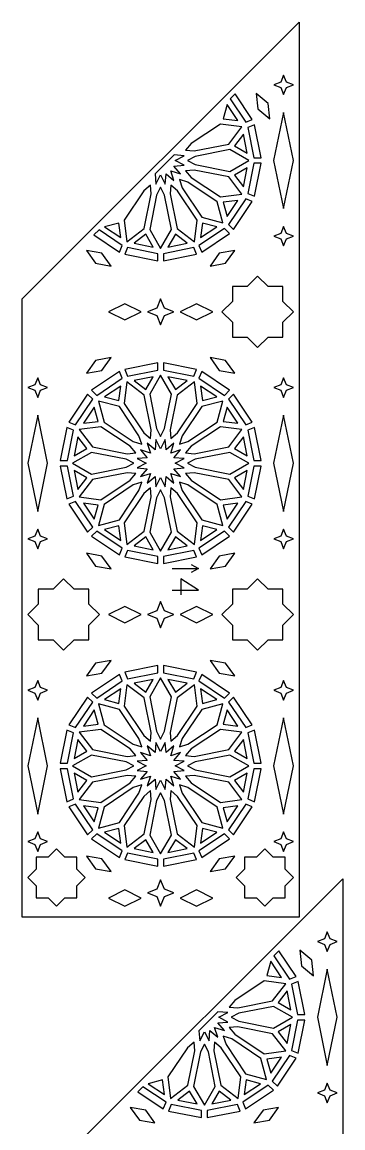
# Model space of a CAD drawing. Header units: millimetres. Extents: x 5 to 6335, y 27 to 2435.
# Drawn here: x 4733 to 5173, y 915 to 2435 of the extents above; entities that cross this region are included whole.
import ezdxf

# ---------------------------------------------------------------- set-up
doc = ezdxf.new("R2010")
doc.units = ezdxf.units.MM
doc.layers.add('CUT', color=1, linetype='CONTINUOUS')
doc.layers.add('ENGRAVE', color=5, linetype='CONTINUOUS')

msp = doc.modelspace()

# ---------------------------------------------------------------- linework, layer by layer
at = {"layer": 'CUT'}
for points in [[(5113.16, 2434.99), (5113.16, 1204.734), (4733.01, 1204.734), (4733.01, 2054.84)], [(5095.616, 2344.998), (5105.281, 2348.809), (5095.616, 2352.62), (5091.805, 2362.284), (5087.994, 2352.62), (5078.329, 2348.809), (5087.994, 2344.998), (5091.805, 2335.333)], [(5018.513, 2329.382), (5039.892, 2297.386), (5048.891, 2301.114), (5025.4, 2336.27)], [(5072.793, 2301.911), (5070.642, 2323.267), (5054.14, 2336.992), (5056.291, 2315.636)], [(5014.278, 2321.772), (5009.046, 2302.246), (5029.087, 2299.607)], [(5091.805, 2178.621), (5105.408, 2244.809), (5091.805, 2310.996), (5078.202, 2244.809)], [(4969.113, 2257.916), (5016.532, 2267.348), (5034.718, 2291.05), (5005.099, 2294.949), (4964.898, 2268.087), (4957.078, 2258.889)], [(5036.788, 2281.015), (5024.483, 2264.978), (5041.988, 2254.871)], [(5060.862, 2248.684), (5051.857, 2293.954), (5042.858, 2290.226), (5051.121, 2248.684)], [(4915.524, 2226.338), (4916.647, 2212.448), (4923.085, 2225.011), (4929.523, 2212.448), (4930.661, 2226.519), (4941.417, 2217.374), (4937.084, 2230.81), (4950.52, 2226.477), (4941.375, 2237.233), (4955.446, 2238.371), (4942.883, 2244.809), (4955.446, 2251.246), (4941.556, 2252.37)], [(4970.624, 2239.303), (5018.044, 2229.871), (5043.916, 2244.809), (5018.044, 2259.747), (4970.624, 2250.314), (4959.878, 2244.809)], [(5041.988, 2234.747), (5024.483, 2224.64), (5036.788, 2208.603)], [(5051.857, 2195.664), (5060.862, 2240.934), (5051.121, 2240.934), (5042.858, 2199.392)], [(4952.807, 2207.301), (4979.669, 2167.1), (5008.526, 2159.368), (5000.794, 2188.225), (4960.593, 2215.087), (4949.102, 2218.792)], [(4964.898, 2221.53), (5005.099, 2194.669), (5034.718, 2198.568), (5016.532, 2222.27), (4969.113, 2231.702), (4957.078, 2230.729)], [(4899.807, 2202.996), (4872.945, 2162.795), (4876.844, 2133.176), (4900.546, 2151.362), (4909.978, 2198.781), (4909.005, 2210.816)], [(4917.58, 2197.27), (4908.147, 2149.85), (4923.085, 2123.978), (4938.023, 2149.85), (4928.59, 2197.27), (4923.085, 2208.015)], [(4936.192, 2198.781), (4945.624, 2151.362), (4969.326, 2133.176), (4973.225, 2162.795), (4946.363, 2202.996), (4937.165, 2210.816)], [(5029.087, 2190.011), (5009.046, 2187.372), (5014.278, 2167.846)], [(5039.892, 2192.232), (5016.361, 2157.013), (5023.247, 2150.127), (5048.891, 2188.504)], [(4868.287, 2138.807), (4865.648, 2158.848), (4846.122, 2153.616)], [(5000.048, 2153.616), (4980.522, 2158.848), (4977.883, 2138.807)], [(4831.624, 2142.494), (4866.78, 2119.003), (4870.508, 2128.002), (4838.512, 2149.381)], [(4913.023, 2125.906), (4902.916, 2143.411), (4886.879, 2131.106)], [(4959.291, 2131.106), (4943.254, 2143.411), (4933.147, 2125.906)], [(5010.88, 2151.533), (4975.662, 2128.002), (4979.39, 2119.003), (5017.767, 2144.647)], [(5095.616, 2136.998), (5105.281, 2140.809), (5095.616, 2144.62), (5091.805, 2154.284), (5087.994, 2144.62), (5078.329, 2140.809), (5087.994, 2136.998), (5091.805, 2127.333)], [(4821.405, 2120.977), (4833.864, 2103.499), (4855.001, 2099.766), (4842.542, 2117.243)], [(4919.21, 2116.773), (4877.668, 2125.036), (4873.94, 2116.037), (4919.21, 2107.032)], [(4968.502, 2125.036), (4926.96, 2116.773), (4926.96, 2107.032), (4972.23, 2116.037)], [(4991.169, 2099.766), (5012.306, 2103.499), (5024.765, 2120.977), (5003.628, 2117.243)], [(5070.63, 2002.06), (5090.986, 2002.06), (5090.986, 2022.416), (5105.379, 2036.809), (5090.986, 2051.202), (5090.986, 2071.558), (5070.63, 2071.558), (5056.237, 2085.951), (5041.844, 2071.558), (5021.488, 2071.558), (5021.488, 2051.202), (5007.095, 2036.809), (5021.488, 2022.416), (5021.488, 2002.06), (5041.844, 2002.06), (5056.237, 1987.667)], [(4928.186, 2031.708), (4941.121, 2036.809), (4928.186, 2041.91), (4923.085, 2054.845), (4917.984, 2041.91), (4905.049, 2036.809), (4917.984, 2031.708), (4923.085, 2018.773)], [(4851.479, 2036.809), (4873.837, 2025.63), (4896.195, 2036.809), (4873.837, 2047.988)], [(4949.975, 2036.809), (4972.333, 2025.63), (4994.691, 2036.809), (4972.333, 2047.988)], [(4855.001, 1973.852), (4833.864, 1970.118), (4821.405, 1952.641), (4842.542, 1956.374)], [(4919.21, 1966.586), (4873.94, 1957.581), (4877.668, 1948.582), (4919.21, 1956.844)], [(4972.23, 1957.581), (4926.96, 1966.586), (4926.96, 1956.844), (4968.502, 1948.582)], [(5024.765, 1952.641), (5012.306, 1970.118), (4991.169, 1973.852), (5003.628, 1956.374)], [(4758.176, 1928.998), (4767.841, 1932.809), (4758.176, 1936.62), (4754.365, 1946.284), (4750.554, 1936.62), (4740.889, 1932.809), (4750.554, 1928.998), (4754.365, 1919.333)], [(4835.29, 1922.084), (4870.508, 1945.616), (4866.78, 1954.615), (4828.403, 1928.971)], [(4913.023, 1947.712), (4886.879, 1942.512), (4902.916, 1930.206)], [(4928.59, 1876.348), (4938.023, 1923.768), (4923.085, 1949.64), (4908.147, 1923.768), (4917.58, 1876.348), (4923.085, 1865.602)], [(4959.291, 1942.512), (4933.147, 1947.712), (4943.254, 1930.206)], [(5017.767, 1928.971), (4979.39, 1954.615), (4975.662, 1945.616), (5010.88, 1922.084)], [(5095.616, 1928.998), (5105.281, 1932.809), (5095.616, 1936.62), (5091.805, 1946.284), (5087.994, 1936.62), (5078.329, 1932.809), (5087.994, 1928.998), (5091.805, 1919.333)], [(4868.287, 1934.811), (4846.122, 1920.002), (4865.648, 1914.77)], [(4909.978, 1874.837), (4900.546, 1922.256), (4876.844, 1940.442), (4872.945, 1910.823), (4899.807, 1870.622), (4909.005, 1862.802)], [(4946.363, 1870.622), (4973.225, 1910.823), (4969.326, 1940.442), (4945.624, 1922.256), (4936.192, 1874.837), (4937.165, 1862.802)], [(4977.883, 1934.811), (4980.522, 1914.77), (5000.048, 1920.002)], [(4806.278, 1881.386), (4829.809, 1916.604), (4822.923, 1923.491), (4797.279, 1885.114)], [(5048.891, 1885.114), (5023.247, 1923.491), (5016.361, 1916.604), (5039.892, 1881.386)], [(4831.892, 1905.772), (4817.083, 1883.607), (4837.124, 1886.246)], [(4893.363, 1866.317), (4866.501, 1906.518), (4837.644, 1914.25), (4845.376, 1885.393), (4885.577, 1858.531), (4897.068, 1854.826)], [(4960.593, 1858.531), (5000.794, 1885.393), (5008.526, 1914.25), (4979.669, 1906.518), (4952.807, 1866.317), (4949.102, 1854.826)], [(5014.278, 1905.772), (5009.046, 1886.246), (5029.087, 1883.607)], [(4754.365, 1762.621), (4767.968, 1828.809), (4754.365, 1894.996), (4740.762, 1828.809)], [(5091.805, 1762.621), (5105.408, 1828.809), (5091.805, 1894.996), (5078.202, 1828.809)], [(4795.049, 1832.684), (4803.312, 1874.226), (4794.313, 1877.954), (4785.308, 1832.684)], [(4881.272, 1852.087), (4841.071, 1878.949), (4811.452, 1875.05), (4829.638, 1851.348), (4877.057, 1841.916), (4889.092, 1842.889)], [(4969.113, 1841.916), (5016.532, 1851.348), (5034.718, 1875.05), (5005.099, 1878.949), (4964.898, 1852.087), (4957.078, 1842.889)], [(5060.862, 1832.684), (5051.857, 1877.954), (5042.858, 1874.226), (5051.121, 1832.684)], [(4809.382, 1865.015), (4804.182, 1838.871), (4821.687, 1848.978)], [(4923.085, 1809.011), (4929.523, 1796.448), (4930.661, 1810.519), (4941.417, 1801.374), (4937.084, 1814.81), (4950.52, 1810.477), (4941.375, 1821.233), (4955.446, 1822.371), (4942.883, 1828.809), (4955.446, 1835.246), (4941.375, 1836.385), (4950.52, 1847.141), (4937.084, 1842.808), (4941.417, 1856.244), (4930.661, 1847.099), (4929.523, 1861.17), (4923.085, 1848.606), (4916.647, 1861.17), (4915.509, 1847.099), (4904.753, 1856.244), (4909.086, 1842.808), (4895.65, 1847.141), (4904.795, 1836.385), (4890.724, 1835.246), (4903.287, 1828.809), (4890.724, 1822.371), (4904.795, 1821.233), (4895.65, 1810.477), (4909.086, 1814.81), (4904.753, 1801.374), (4915.509, 1810.519), (4916.647, 1796.448)], [(5036.788, 1865.015), (5024.483, 1848.978), (5041.988, 1838.871)], [(4875.546, 1834.314), (4828.126, 1843.747), (4802.254, 1828.809), (4828.126, 1813.871), (4875.546, 1823.303), (4886.292, 1828.809)], [(4970.624, 1823.303), (5018.044, 1813.871), (5043.916, 1828.809), (5018.044, 1843.747), (4970.624, 1834.314), (4959.878, 1828.809)], [(4803.312, 1783.392), (4795.049, 1824.934), (4785.308, 1824.934), (4794.313, 1779.664)], [(5051.857, 1779.664), (5060.862, 1824.934), (5051.121, 1824.934), (5042.858, 1783.392)], [(4809.382, 1792.603), (4821.687, 1808.64), (4804.182, 1818.747)], [(4889.092, 1814.729), (4877.057, 1815.702), (4829.638, 1806.27), (4811.452, 1782.568), (4841.071, 1778.669), (4881.272, 1805.53)], [(4964.898, 1805.53), (5005.099, 1778.669), (5034.718, 1782.568), (5016.532, 1806.27), (4969.113, 1815.702), (4957.078, 1814.729)], [(5041.988, 1818.747), (5024.483, 1808.64), (5036.788, 1792.603)], [(4885.577, 1799.087), (4845.376, 1772.225), (4837.644, 1743.368), (4866.501, 1751.1), (4893.363, 1791.301), (4897.068, 1802.792)], [(4899.807, 1786.996), (4872.945, 1746.795), (4876.844, 1717.176), (4900.546, 1735.362), (4909.978, 1782.781), (4909.005, 1794.816)], [(4936.192, 1782.781), (4945.624, 1735.362), (4969.326, 1717.176), (4973.225, 1746.795), (4946.363, 1786.996), (4937.165, 1794.816)], [(4952.807, 1791.301), (4979.669, 1751.1), (5008.526, 1743.368), (5000.794, 1772.225), (4960.593, 1799.087), (4949.102, 1802.792)], [(4917.58, 1781.27), (4908.147, 1733.85), (4923.085, 1707.978), (4938.023, 1733.85), (4928.59, 1781.27), (4923.085, 1792.015)], [(4829.809, 1741.013), (4806.278, 1776.232), (4797.279, 1772.504), (4822.923, 1734.127)], [(4831.892, 1751.846), (4837.124, 1771.372), (4817.083, 1774.011)], [(5029.087, 1774.011), (5009.046, 1771.372), (5014.278, 1751.846)], [(5039.892, 1776.232), (5016.361, 1741.013), (5023.247, 1734.127), (5048.891, 1772.504)], [(4758.176, 1720.998), (4767.841, 1724.809), (4758.176, 1728.62), (4754.365, 1738.284), (4750.554, 1728.62), (4740.889, 1724.809), (4750.554, 1720.998), (4754.365, 1711.333)], [(4870.508, 1712.002), (4835.29, 1735.533), (4828.403, 1728.647), (4866.78, 1703.003)], [(4868.287, 1722.807), (4865.648, 1742.848), (4846.122, 1737.616)], [(5010.88, 1735.533), (4975.662, 1712.002), (4979.39, 1703.003), (5017.767, 1728.647)], [(5000.048, 1737.616), (4980.522, 1742.848), (4977.883, 1722.807)], [(5095.616, 1720.998), (5105.281, 1724.809), (5095.616, 1728.62), (5091.805, 1738.284), (5087.994, 1728.62), (5078.329, 1724.809), (5087.994, 1720.998), (5091.805, 1711.333)], [(4913.023, 1709.906), (4902.916, 1727.411), (4886.879, 1715.106)], [(4959.291, 1715.106), (4943.254, 1727.411), (4933.147, 1709.906)], [(4821.405, 1704.977), (4833.864, 1687.499), (4855.001, 1683.766), (4842.542, 1701.243)], [(4919.21, 1700.773), (4877.668, 1709.036), (4873.94, 1700.037), (4919.21, 1691.032)], [(4968.502, 1709.036), (4926.96, 1700.773), (4926.96, 1691.032), (4972.23, 1700.037)], [(4991.169, 1683.766), (5012.306, 1687.499), (5024.765, 1704.977), (5003.628, 1701.243)], [(4804.326, 1586.06), (4824.682, 1586.06), (4824.682, 1606.416), (4839.075, 1620.809), (4824.682, 1635.202), (4824.682, 1655.558), (4804.326, 1655.558), (4789.933, 1669.951), (4775.54, 1655.558), (4755.184, 1655.558), (4755.184, 1635.202), (4740.791, 1620.809), (4755.184, 1606.416), (4755.184, 1586.06), (4775.54, 1586.06), (4789.933, 1571.667)], [(5070.63, 1586.06), (5090.986, 1586.06), (5090.986, 1606.416), (5105.379, 1620.809), (5090.986, 1635.202), (5090.986, 1655.558), (5070.63, 1655.558), (5056.237, 1669.951), (5041.844, 1655.558), (5021.488, 1655.558), (5021.488, 1635.202), (5007.095, 1620.809), (5021.488, 1606.416), (5021.488, 1586.06), (5041.844, 1586.06), (5056.237, 1571.667)], [(4851.479, 1620.809), (4873.837, 1609.63), (4896.195, 1620.809), (4873.837, 1631.988)], [(4928.186, 1615.708), (4941.121, 1620.809), (4928.186, 1625.91), (4923.085, 1638.845), (4917.984, 1625.91), (4905.049, 1620.809), (4917.984, 1615.708), (4923.085, 1602.773)], [(4949.975, 1620.809), (4972.333, 1609.63), (4994.691, 1620.809), (4972.333, 1631.988)], [(4855.001, 1557.852), (4833.864, 1554.118), (4821.405, 1536.641), (4842.542, 1540.374)], [(4919.21, 1550.586), (4873.94, 1541.581), (4877.668, 1532.582), (4919.21, 1540.844)], [(4972.23, 1541.581), (4926.96, 1550.586), (4926.96, 1540.844), (4968.502, 1532.582)], [(5024.765, 1536.641), (5012.306, 1554.118), (4991.169, 1557.852), (5003.628, 1540.374)], [(4835.29, 1506.084), (4870.508, 1529.616), (4866.78, 1538.615), (4828.403, 1512.971)], [(5017.767, 1512.971), (4979.39, 1538.615), (4975.662, 1529.616), (5010.88, 1506.084)], [(4758.176, 1512.998), (4767.841, 1516.809), (4758.176, 1520.62), (4754.365, 1530.284), (4750.554, 1520.62), (4740.889, 1516.809), (4750.554, 1512.998), (4754.365, 1503.333)], [(4909.978, 1458.837), (4900.546, 1506.256), (4876.844, 1524.442), (4872.945, 1494.823), (4899.807, 1454.622), (4909.005, 1446.802)], [(4913.023, 1531.712), (4886.879, 1526.512), (4902.916, 1514.206)], [(4928.59, 1460.348), (4938.023, 1507.768), (4923.085, 1533.64), (4908.147, 1507.768), (4917.58, 1460.348), (4923.085, 1449.602)], [(4959.291, 1526.512), (4933.147, 1531.712), (4943.254, 1514.206)], [(4946.363, 1454.622), (4973.225, 1494.823), (4969.326, 1524.442), (4945.624, 1506.256), (4936.192, 1458.837), (4937.165, 1446.802)], [(5095.616, 1512.998), (5105.281, 1516.809), (5095.616, 1520.62), (5091.805, 1530.284), (5087.994, 1520.62), (5078.329, 1516.809), (5087.994, 1512.998), (5091.805, 1503.333)], [(4806.278, 1465.386), (4829.809, 1500.604), (4822.923, 1507.491), (4797.279, 1469.114)], [(4868.287, 1518.811), (4846.122, 1504.002), (4865.648, 1498.77)], [(4977.883, 1518.811), (4980.522, 1498.77), (5000.048, 1504.002)], [(5048.891, 1469.114), (5023.247, 1507.491), (5016.361, 1500.604), (5039.892, 1465.386)], [(4831.892, 1489.772), (4817.083, 1467.607), (4837.124, 1470.246)], [(4893.363, 1450.317), (4866.501, 1490.518), (4837.644, 1498.25), (4845.376, 1469.393), (4885.577, 1442.531), (4897.068, 1438.826)], [(4960.593, 1442.531), (5000.794, 1469.393), (5008.526, 1498.25), (4979.669, 1490.518), (4952.807, 1450.317), (4949.102, 1438.826)], [(5014.278, 1489.772), (5009.046, 1470.246), (5029.087, 1467.607)], [(4754.365, 1346.621), (4767.968, 1412.809), (4754.365, 1478.996), (4740.762, 1412.809)], [(5091.805, 1346.621), (5105.408, 1412.809), (5091.805, 1478.996), (5078.202, 1412.809)], [(4795.049, 1416.684), (4803.312, 1458.226), (4794.313, 1461.954), (4785.308, 1416.684)], [(4881.272, 1436.087), (4841.071, 1462.949), (4811.452, 1459.05), (4829.638, 1435.348), (4877.057, 1425.916), (4889.092, 1426.889)], [(4969.113, 1425.916), (5016.532, 1435.348), (5034.718, 1459.05), (5005.099, 1462.949), (4964.898, 1436.087), (4957.078, 1426.889)], [(5060.862, 1416.684), (5051.857, 1461.954), (5042.858, 1458.226), (5051.121, 1416.684)], [(4809.382, 1449.015), (4804.182, 1422.871), (4821.687, 1432.978)], [(4923.085, 1393.011), (4929.523, 1380.448), (4930.661, 1394.519), (4941.417, 1385.374), (4937.084, 1398.81), (4950.52, 1394.477), (4941.375, 1405.233), (4955.446, 1406.371), (4942.883, 1412.809), (4955.446, 1419.246), (4941.375, 1420.385), (4950.52, 1431.141), (4937.084, 1426.808), (4941.417, 1440.244), (4930.661, 1431.099), (4929.523, 1445.17), (4923.085, 1432.606), (4916.647, 1445.17), (4915.509, 1431.099), (4904.753, 1440.244), (4909.086, 1426.808), (4895.65, 1431.141), (4904.795, 1420.385), (4890.724, 1419.246), (4903.287, 1412.809), (4890.724, 1406.371), (4904.795, 1405.233), (4895.65, 1394.477), (4909.086, 1398.81), (4904.753, 1385.374), (4915.509, 1394.519), (4916.647, 1380.448)], [(5036.788, 1449.015), (5024.483, 1432.978), (5041.988, 1422.871)], [(4875.546, 1418.314), (4828.126, 1427.747), (4802.254, 1412.809), (4828.126, 1397.871), (4875.546, 1407.303), (4886.292, 1412.809)], [(4970.624, 1407.303), (5018.044, 1397.871), (5043.916, 1412.809), (5018.044, 1427.747), (4970.624, 1418.314), (4959.878, 1412.809)], [(4803.312, 1367.392), (4795.049, 1408.934), (4785.308, 1408.934), (4794.313, 1363.664)], [(4809.382, 1376.603), (4821.687, 1392.64), (4804.182, 1402.747)], [(4889.092, 1398.729), (4877.057, 1399.702), (4829.638, 1390.27), (4811.452, 1366.568), (4841.071, 1362.669), (4881.272, 1389.53)], [(4964.898, 1389.53), (5005.099, 1362.669), (5034.718, 1366.568), (5016.532, 1390.27), (4969.113, 1399.702), (4957.078, 1398.729)], [(5041.988, 1402.747), (5024.483, 1392.64), (5036.788, 1376.603)], [(5051.857, 1363.664), (5060.862, 1408.934), (5051.121, 1408.934), (5042.858, 1367.392)], [(4885.577, 1383.087), (4845.376, 1356.225), (4837.644, 1327.368), (4866.501, 1335.1), (4893.363, 1375.301), (4897.068, 1386.792)], [(4952.807, 1375.301), (4979.669, 1335.1), (5008.526, 1327.368), (5000.794, 1356.225), (4960.593, 1383.087), (4949.102, 1386.792)], [(4899.807, 1370.996), (4872.945, 1330.795), (4876.844, 1301.176), (4900.546, 1319.362), (4909.978, 1366.781), (4909.005, 1378.816)], [(4917.58, 1365.27), (4908.147, 1317.85), (4923.085, 1291.978), (4938.023, 1317.85), (4928.59, 1365.27), (4923.085, 1376.015)], [(4936.192, 1366.781), (4945.624, 1319.362), (4969.326, 1301.176), (4973.225, 1330.795), (4946.363, 1370.996), (4937.165, 1378.816)], [(4829.809, 1325.013), (4806.278, 1360.232), (4797.279, 1356.504), (4822.923, 1318.127)], [(4831.892, 1335.846), (4837.124, 1355.372), (4817.083, 1358.011)], [(5029.087, 1358.011), (5009.046, 1355.372), (5014.278, 1335.846)], [(5039.892, 1360.232), (5016.361, 1325.013), (5023.247, 1318.127), (5048.891, 1356.504)], [(4758.176, 1304.998), (4767.841, 1308.809), (4758.176, 1312.62), (4754.365, 1322.284), (4750.554, 1312.62), (4740.889, 1308.809), (4750.554, 1304.998), (4754.365, 1295.333)], [(4868.287, 1306.807), (4865.648, 1326.848), (4846.122, 1321.616)], [(5000.048, 1321.616), (4980.522, 1326.848), (4977.883, 1306.807)], [(5095.616, 1304.998), (5105.281, 1308.809), (5095.616, 1312.62), (5091.805, 1322.284), (5087.994, 1312.62), (5078.329, 1308.809), (5087.994, 1304.998), (5091.805, 1295.333)], [(4870.508, 1296.002), (4835.29, 1319.533), (4828.403, 1312.647), (4866.78, 1287.003)], [(4913.023, 1293.906), (4902.916, 1311.411), (4886.879, 1299.106)], [(4959.291, 1299.106), (4943.254, 1311.411), (4933.147, 1293.906)], [(5010.88, 1319.533), (4975.662, 1296.002), (4979.39, 1287.003), (5017.767, 1312.647)], [(4780.083, 1298.7), (4768.575, 1287.191), (4752.3, 1287.191), (4752.3, 1270.916), (4740.791, 1259.407), (4752.3, 1247.899), (4752.3, 1231.624), (4768.575, 1231.624), (4780.083, 1220.115), (4791.592, 1231.624), (4807.867, 1231.624), (4807.867, 1247.899), (4819.376, 1259.407), (4807.867, 1270.916), (4807.867, 1287.191), (4791.592, 1287.191)], [(4919.21, 1284.773), (4877.668, 1293.036), (4873.94, 1284.037), (4919.21, 1275.032)], [(4968.502, 1293.036), (4926.96, 1284.773), (4926.96, 1275.032), (4972.23, 1284.037)], [(5066.087, 1298.7), (5054.578, 1287.191), (5038.303, 1287.191), (5038.303, 1270.916), (5026.794, 1259.407), (5038.303, 1247.899), (5038.303, 1231.624), (5054.578, 1231.624), (5066.087, 1220.115), (5077.595, 1231.624), (5093.87, 1231.624), (5093.87, 1247.899), (5105.379, 1259.407), (5093.87, 1270.916), (5093.87, 1287.191), (5077.595, 1287.191)], [(4821.405, 1288.977), (4833.864, 1271.499), (4855.001, 1267.766), (4842.542, 1285.243)], [(4991.169, 1267.766), (5012.306, 1271.499), (5024.765, 1288.977), (5003.628, 1285.243)], [(5173.16, 1257.49), (5173.16, 27.234), (4793.01, 27.234), (4793.01, 877.34)], [(4923.085, 1256.285), (4917.984, 1243.35), (4905.049, 1238.249), (4917.984, 1233.148), (4923.085, 1220.213), (4928.186, 1233.148), (4941.121, 1238.249), (4928.186, 1243.35)], [(4873.837, 1220.093), (4896.195, 1231.272), (4873.837, 1242.451), (4851.479, 1231.272)], [(4972.333, 1220.093), (4994.691, 1231.272), (4972.333, 1242.451), (4949.975, 1231.272)], [(5155.616, 1167.498), (5165.281, 1171.309), (5155.616, 1175.12), (5151.805, 1184.784), (5147.994, 1175.12), (5138.329, 1171.309), (5147.994, 1167.498), (5151.805, 1157.833)], [(5078.513, 1151.882), (5099.892, 1119.886), (5108.891, 1123.614), (5085.4, 1158.77)], [(5132.793, 1124.411), (5130.642, 1145.767), (5114.14, 1159.492), (5116.291, 1138.136)], [(5074.278, 1144.272), (5069.046, 1124.746), (5089.087, 1122.107)], [(5151.805, 1001.121), (5165.408, 1067.309), (5151.805, 1133.496), (5138.202, 1067.309)], [(5029.113, 1080.416), (5076.532, 1089.848), (5094.718, 1113.55), (5065.099, 1117.449), (5024.898, 1090.587), (5017.078, 1081.389)], [(5120.862, 1071.184), (5111.857, 1116.454), (5102.858, 1112.726), (5111.121, 1071.184)], [(5096.788, 1103.515), (5084.483, 1087.478), (5101.988, 1077.371)], [(5030.624, 1061.803), (5078.044, 1052.371), (5103.916, 1067.309), (5078.044, 1082.247), (5030.624, 1072.814), (5019.878, 1067.309)], [(4975.524, 1048.838), (4976.647, 1034.948), (4983.085, 1047.511), (4989.523, 1034.948), (4990.661, 1049.019), (5001.417, 1039.874), (4997.084, 1053.31), (5010.52, 1048.977), (5001.375, 1059.733), (5015.446, 1060.871), (5002.883, 1067.309), (5015.446, 1073.746), (5001.556, 1074.87)], [(5024.898, 1044.03), (5065.099, 1017.169), (5094.718, 1021.068), (5076.532, 1044.77), (5029.113, 1054.202), (5017.078, 1053.229)], [(5101.988, 1057.247), (5084.483, 1047.14), (5096.788, 1031.103)], [(5111.857, 1018.164), (5120.862, 1063.434), (5111.121, 1063.434), (5102.858, 1021.892)], [(5012.807, 1029.801), (5039.669, 989.6), (5068.526, 981.868), (5060.794, 1010.725), (5020.593, 1037.587), (5009.102, 1041.292)], [(4959.807, 1025.496), (4932.945, 985.295), (4936.844, 955.676), (4960.546, 973.862), (4969.978, 1021.281), (4969.005, 1033.316)], [(4977.58, 1019.77), (4968.147, 972.35), (4983.085, 946.478), (4998.023, 972.35), (4988.59, 1019.77), (4983.085, 1030.515)], [(4996.192, 1021.281), (5005.624, 973.862), (5029.326, 955.676), (5033.225, 985.295), (5006.363, 1025.496), (4997.165, 1033.316)], [(5089.087, 1012.511), (5069.046, 1009.872), (5074.278, 990.346)], [(5099.892, 1014.732), (5076.361, 979.513), (5083.247, 972.627), (5108.891, 1011.004)], [(4928.287, 961.307), (4925.648, 981.348), (4906.122, 976.116)], [(5070.88, 974.033), (5035.662, 950.502), (5039.39, 941.503), (5077.767, 967.147)], [(5060.048, 976.116), (5040.522, 981.348), (5037.883, 961.307)], [(5155.616, 959.498), (5165.281, 963.309), (5155.616, 967.12), (5151.805, 976.784), (5147.994, 967.12), (5138.329, 963.309), (5147.994, 959.498), (5151.805, 949.833)], [(4891.624, 964.994), (4926.78, 941.503), (4930.508, 950.502), (4898.512, 971.881)], [(4973.023, 948.406), (4962.916, 965.911), (4946.879, 953.606)], [(5019.291, 953.606), (5003.254, 965.911), (4993.147, 948.406)], [(4881.405, 943.477), (4893.864, 925.999), (4915.001, 922.266), (4902.542, 939.743)], [(4979.21, 939.273), (4937.668, 947.536), (4933.94, 938.537), (4979.21, 929.532)], [(5028.502, 947.536), (4986.96, 939.273), (4986.96, 929.532), (5032.23, 938.537)], [(5051.169, 922.266), (5072.306, 925.999), (5084.765, 943.477), (5063.628, 939.743)]]:
    msp.add_lwpolyline(points, close=True, dxfattribs=at)
at = {"layer": 'ENGRAVE'}
msp.add_line((4939.085, 1684.109), (4975.085, 1684.109), dxfattribs=at)
for points in [[(4965.005, 1689.509), (4975.085, 1684.109), (4965.005, 1678.709)], [(4939.085, 1654.157), (4975.085, 1654.157), (4950.605, 1669.709), (4950.605, 1648.109)]]:
    msp.add_lwpolyline(points, dxfattribs=at)

doc.saveas('drawing.dxf')
